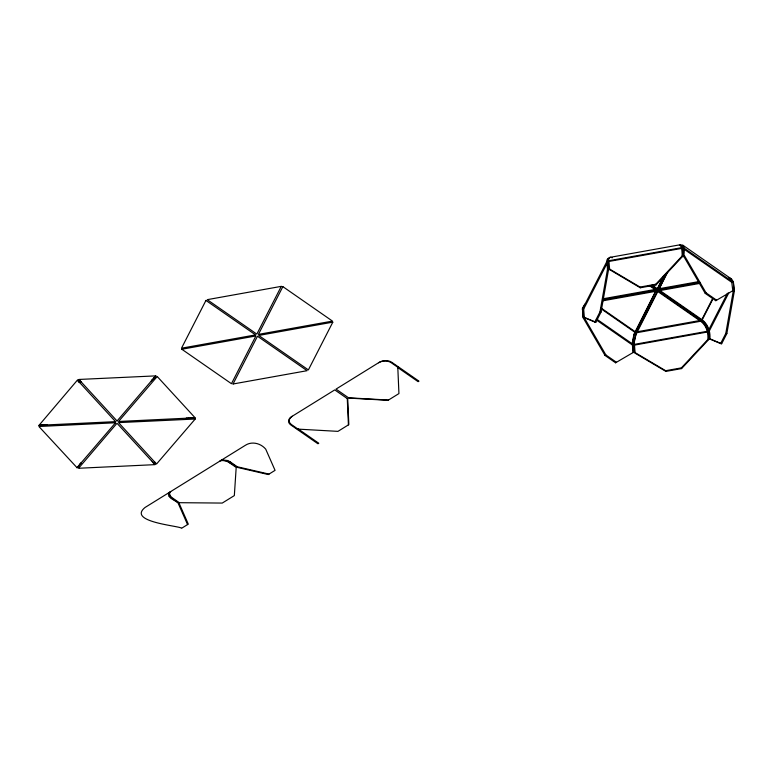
<?xml version="1.0" encoding="UTF-8"?>
<svg xmlns="http://www.w3.org/2000/svg" width="773" height="773" viewBox="0 0 773 773"><rect width="100%" height="100%" fill="white"/><g stroke="black" fill="none" stroke-linecap="round" stroke-linejoin="round"><path stroke-width="1.16" d="M583.615 308.524L584.359 317.384L595.848 322.215L601.036 312.079L608.38 270.434L607.626 261.622L608.795 259.332M608.902 260.549L609.636 269.651L640.257 287.769L655.977 284.947L682.443 256.588C682.076 257.216 684.095 241.833 679.409 245.428M169.48 493.618A5.073 3.285 -5.1 0 0 169.48 495.329L169.818 496.169A12.213 7.914 -5.1 0 0 172.079 498.44L179.162 503.378L188.293 524.123L181.529 528.317C181.278 525.93 126.637 522.335 145.044 507.475L245.418 445.267C251.95 441.006 260.781 443.296 265.719 449.142L275.062 470.351L268.299 474.545L237.243 467.375L237.282 466.766L230.644 462.148M584.842 304.118L582.398 308.292L583.045 317.094L594.795 322.032L599.974 311.896L607.481 269.333L606.824 260.308L607.733 258.559L609.501 258.105M700.435 282.425L658.992 289.865L659.069 290.716L701.913 320.466C707.701 324.467 709.672 332.004 709.112 338.738L720.6 343.57L725.789 333.434L733.133 291.798L734.35 291.054L733.432 282.3L730.33 279.13M720.6 343.57L721.653 343.753L726.842 333.617L734.35 291.054M682.723 245.099L731.673 279.15L733.219 281.585L734.031 290.001L715.759 300.697L705.227 293.382L684.028 256.858C683.448 256.626 685.815 243.456 681.303 245.389M583.151 307.867L582.668 310.089L583.364 318.147L605.037 355.474L615.569 362.788L633.464 352.314L632.691 342.342L634.227 334.554L656.142 290.377L602.863 299.934M398.027 367.726L398.424 366.895M656.142 290.377L634.024 334.004L632.275 342.903L633 352.614L633.464 352.314M636.633 331.878L633.947 341.84L634.585 352.884L665.882 371.407L681.593 368.586L708.648 339.598C709.276 332.361 706.638 324.641 700.57 320.399L657.726 290.648L636.633 331.878L700.57 320.399M657.804 291.498L635.937 334.496L634.295 342.226L635.048 352.585L665.659 370.702L681.38 367.88L707.846 339.521C708.416 332.786 706.435 325.249 700.647 321.249L657.804 291.498L657.726 290.648M233.05 383.978L257.486 336.226L307.103 370.692L233.05 383.988M332.815 322.157L308.379 369.919L258.742 335.443L332.796 322.157M582.359 309.413L606.795 261.651M583.625 309.181L607.646 262.24M607.781 270.724L609.095 268.144M651.32 285.334L657.156 289.392L663.572 275.855M657.156 289.392L664.732 274.589M699.005 282.435L658.741 289.662L666.78 272.956M658.741 289.662L667.94 271.69M721.653 343.753L709.914 338.816C710.542 331.578 707.904 323.858 701.836 319.616L712.377 299.006M701.913 320.466L712.455 299.856M708.377 330.544L727.49 293.199M709.228 331.134L728.775 292.919M77.667 467.153L77.764 466.998A11.556 7.488 -5.1 0 1 77.909 466.795L80.131 464.08M153.383 378.644L155.16 376.818M78.914 379.456L155.904 375.871L154.02 378.519M80.334 463.848L77.261 467.539A13.025 8.445 -5.1 0 0 77.097 467.762L38.921 426.512A14.735 9.556 -5.1 0 1 39.268 426.483L115.506 422.763M80.025 464.167L80.527 463.616M80.257 463.897L81.155 462.882M80.489 463.616L81.368 462.631M81.213 462.766L115.525 422.773M117.052 420.995L152.368 379.756M151.286 381.05L152.136 380.026M152.136 380.074L155.508 376.238A12.107 7.846 -5.1 0 1 155.711 376.036L155.808 375.949M152.339 379.833L154.88 376.992A10.735 6.957 -5.1 0 1 155.054 376.818L155.218 376.673M79.097 465.317L77.136 467.849M612.429 257.767C605.752 254.742 608.322 266.337 608.747 268.55L640.034 287.063L655.755 284.242L682.81 255.254M77.802 467.076L79.3 465.694M38.93 425.459L43.452 425.121M605.037 355.474L605.877 354.952L616.41 362.266L615.569 362.788M705.227 293.382L706.068 292.861L716.6 300.175L715.759 300.697M734.031 290.001L732.804 290.745L731.616 281.024M681.448 246.316C685.477 246.297 682.182 255.476 684.028 256.858M40.022 425.372L40.283 425.334A11.411 7.401 -5.1 0 1 40.583 425.305L45.868 424.995M609.8 257.39L680.598 244.683M608.061 260.868L682.124 247.573M608.911 261.458L681.709 248.394L681.235 246.452M181.848 349.251L255.902 335.955L231.465 383.708L181.829 349.251M602.534 298.88L655.823 289.324L655.89 290.175L602.611 299.731M658.664 288.812L698.927 281.585M602.94 300.784L656.219 291.228M659.069 290.716L700.512 283.276M636.71 332.728L700.647 321.249M634.314 344.391L707.121 331.327M633.899 345.202L707.962 331.917M297.392 429.508L298.678 429.295M188.293 418.145L193.868 417.971M186.467 418.212L118.549 421.478L157.025 376.712A13.47 8.735 -5.1 0 1 157.219 376.509L195.211 417.913L191.24 418.309M46.283 424.966L39.307 425.353A12.87 8.339 -5.1 0 0 38.959 425.392L77.426 380.094L79.696 382.596M45.81 424.976L47.269 424.899M46.293 424.947L115.535 421.643M186.225 418.241L188.38 418.125M186.651 418.222L194.525 417.893A14.059 9.112 -5.1 0 1 194.893 417.893L194.989 417.893M190.863 418.038L193.269 417.961A12.465 8.078 -5.1 0 1 193.598 417.961L193.675 417.961M169.142 496.382A14.204 9.199 -5.1 0 0 171.596 498.749L179.162 503.378M40.254 425.392L43.046 425.43M225.552 460.582A5.073 3.285 -5.1 0 0 222.943 460.486L220.585 460.785A3.073 1.99 -5.1 0 0 219.783 461.152M348.536 397.805L388.481 400.047M223.001 460.505L226.074 461.104A14.204 9.199 -5.1 0 1 229.533 462.834M709.112 338.738L709.914 338.816M707.846 339.521L708.648 339.598M599.974 311.896L601.036 312.079M725.789 333.434L726.842 333.617M594.795 322.032L595.848 322.215M680.491 245.862L681.042 246.181M225.571 460.553L226.798 460.843M583.045 317.094L584.359 317.384M583.364 318.147L584.678 318.437L605.877 354.952M237.282 466.766L269.023 474.091M728.427 277.497L731.055 278.676M683.709 247.843L733.345 282.319M683.293 248.664L732.079 282.541M652.209 285.16L657.079 288.542M658.992 289.865L701.836 319.616M650.953 285.942L655.823 289.324M649.078 285.44L655.89 290.175M601.133 308.05L635.048 331.607M601.21 308.9L635.126 332.458M597.606 319.722L632.729 344.12M596.302 319.925L632.314 344.932M397.805 367.571L418.125 381.678L418.966 381.157L391.776 362.276A8.957 5.807 -5.1 0 0 379.166 362.373L336.023 389.109L348.99 398.114L388.056 400.308L398.936 393.573L397.795 367.281L391.148 362.672A8.957 5.807 -5.1 0 0 378.538 362.759M298.455 429.141L318.776 443.258L317.935 443.779L290.754 424.899A8.957 5.807 -5.1 0 1 291.605 416.637L334.757 389.892L347.724 398.897L348.836 424.619L337.965 431.363L298.03 429.121L291.382 424.503A8.957 5.807 -5.1 0 1 292.242 416.251M230.151 462.447L237.243 467.375M229.542 462.824L236.19 467.443L234.335 495.59L222.257 503.068L179.317 502.692L172.679 498.073A14.204 9.199 -5.1 0 1 170.244 495.706M154.445 464.003L155.054 464.641L78.566 468.264A14.542 9.431 -5.1 0 1 78.74 468.042L117.013 423.256L151.373 460.679M77.503 380.161L79.735 382.529L78.131 380.867M154.938 464.534L153.218 462.563L153.856 463.356M153.933 463.442L154.378 463.916L152.378 461.761M79.001 379.553L117.032 420.976M153.769 463.259L153.035 462.476M154.639 461.964L155.798 463.22M152.909 462.351L151.46 460.766M115.515 421.623L78.952 381.775M79.068 379.63L79.59 380.2M79.725 380.335L81.165 381.92M608.747 268.55L609.636 269.651M607.481 269.333L608.38 270.434M170.253 495.706L169.519 493.657L170.079 492.092A3.073 1.99 -5.1 0 1 170.688 491.58M169.161 496.382L168.427 494.334L168.987 492.768A3.073 1.99 -5.1 0 1 169.596 492.266M684.395 255.534L706.068 292.861M178.225 503.368L187.568 524.577M655.755 284.242L655.977 284.947M681.38 367.88L681.593 368.586M640.034 287.063L640.257 287.769M665.659 370.702L665.882 371.407M681.709 248.394L682.443 256.588M347.28 398.588L348.42 424.879M226.808 460.834A12.213 7.914 -5.1 0 1 230.141 462.457M220.875 460.476A3.073 1.99 -5.1 0 1 221.677 460.109L227.165 460.428A14.204 9.199 -5.1 0 1 230.625 462.157M205.947 300.436L181.51 348.198L255.573 334.902L205.956 300.446M281.266 286.368L256.839 334.12L207.222 299.663L281.275 286.358M282.86 286.638L258.424 334.39L332.477 321.104L282.86 286.628M195.202 419.024L156.532 464.022L118.54 422.618L195.202 419.024"/></g></svg>
